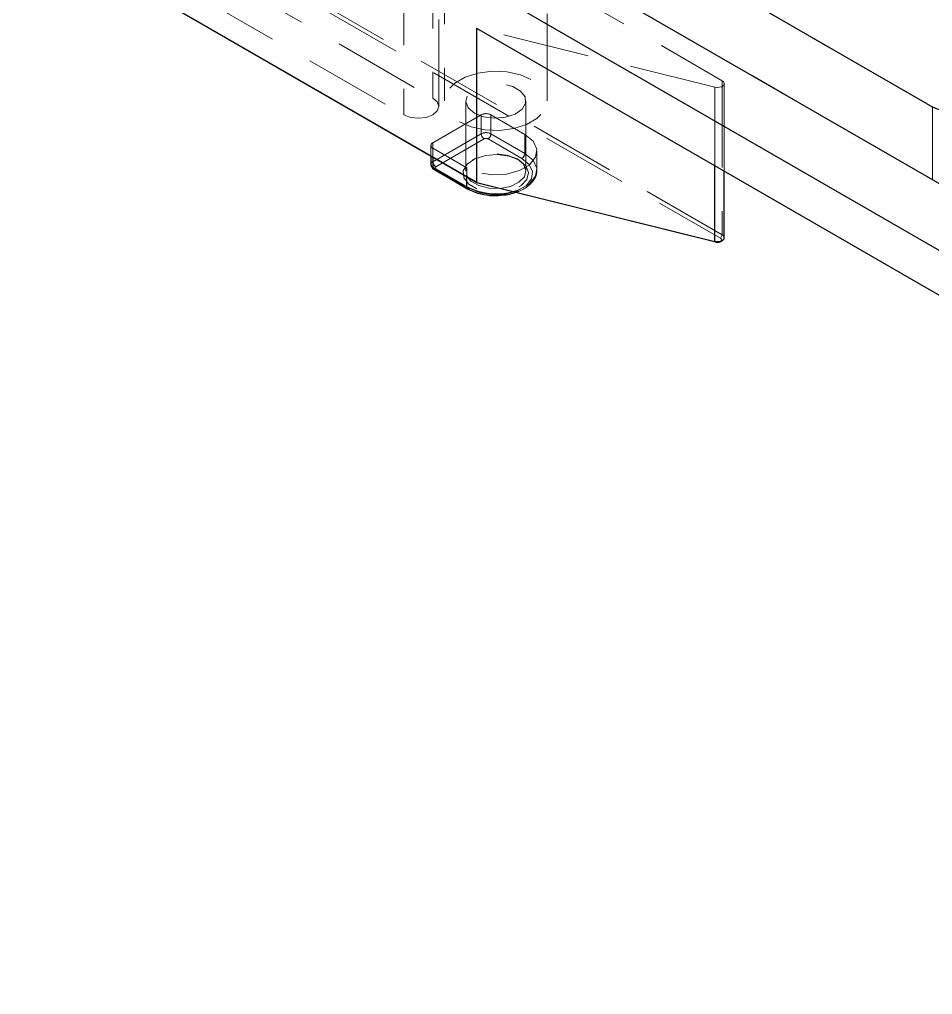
# Model space of a CAD drawing. Header units: millimetres. Extents: x 0 to 420, y 0 to 298.
# Drawn here: x 356.06 to 369.4, y 240.25 to 254.5 of the extents above; entities that cross this region are included whole.
import ezdxf

# ---------------------------------------------------------------- set-up
doc = ezdxf.new("R2010")
doc.units = ezdxf.units.MM
doc.linetypes.add('HIDDEN', pattern=[1.905, 1.27, -0.635])

msp = doc.modelspace()

# ---------------------------------------------------------------- linework, layer by layer
at = {"color": 7, "linetype": 'HIDDEN', "lineweight": 18}
for p, q in [((357.189217, 258.88259), (366.327354, 253.607256)), ((357.160933, 256.579948), (366.299069, 251.304614)), ((366.327354, 251.353604), (357.189217, 256.628938)), ((357.426461, 256.048404), (362.097873, 253.353837)), ((363.767569, 253.3134), (363.767569, 255.926331)), ((357.002197, 255.803481), (361.673609, 253.108914)), ((362.267569, 255.702569), (362.267569, 253.3134)), ((365.121839, 255.691251), (369.398581, 253.222341)), ((362.097873, 255.640151), (362.097873, 253.353837)), ((361.673609, 255.395229), (361.673609, 253.108914)), ((362.185741, 253.231376), (362.185741, 255.51769)), ((365.121839, 254.629748), (369.398581, 252.160838)), ((366.217251, 253.513375), (362.734727, 254.374983)), ((366.327354, 253.607256), (366.327354, 251.353604)), ((366.356643, 252.284095), (366.356643, 253.566436)), ((366.217251, 252.364564), (366.217251, 253.513375)), ((362.577569, 253.3134), (362.577569, 252.284559)), ((363.457569, 252.284559), (363.457569, 253.3134)), ((369.398581, 253.222341), (369.32787, 253.263175)), ((362.09833, 252.700975), (362.805437, 253.109179)), ((362.805437, 253.109179), (362.805437, 252.831555)), ((362.946859, 253.109179), (363.441833, 252.823436)), ((362.946859, 252.831555), (362.946859, 253.109179)), ((369.398581, 253.222341), (369.398581, 252.160838)), ((362.805437, 252.831555), (362.09833, 252.423351)), ((363.441833, 252.545812), (362.946859, 252.831555)), ((363.441833, 252.545812), (363.441833, 252.823436)), ((362.09833, 252.423351), (362.09833, 252.700975)), ((362.140757, 252.349866), (362.847864, 252.75807)), ((362.904432, 252.75807), (363.399407, 252.472327)), ((362.069041, 252.660154), (362.069041, 252.505617)), ((362.09833, 252.619334), (362.593305, 252.333591)), ((362.09833, 252.619334), (362.09833, 252.488709)), ((363.617569, 252.30089), (363.617569, 252.578513)), ((362.706392, 252.464139), (362.678103, 252.447803)), ((363.357036, 252.447803), (363.328747, 252.464139)), ((362.635732, 252.031467), (362.140757, 252.31721)), ((362.593305, 252.202966), (362.593305, 252.333591)), ((366.299069, 251.304614), (366.327354, 251.353604))]:
    msp.add_line(p, q, dxfattribs=at)
at = {"color": 7, "linetype": 'Continuous', "lineweight": 25}
for p, q in [((356.057846, 255.975811), (362.734727, 252.12133)), ((362.757564, 252.108141), (356.08613, 255.959478)), ((369.32787, 253.263175), (365.051128, 255.732085)), ((363.460314, 255.589112), (387.624885, 241.639202)), ((387.200621, 240.904355), (362.581433, 255.11671)), ((362.734727, 254.374983), (362.734727, 252.12133)), ((362.734727, 254.374983), (387.200621, 240.251123)), ((362.069041, 252.505617), (362.069041, 252.38253)), ((362.09833, 252.488709), (362.09833, 252.34171)), ((362.09833, 252.34171), (362.593305, 252.055967)), ((362.110759, 252.314239), (362.605734, 252.028496)), ((366.217251, 251.259722), (366.217251, 252.364564)), ((366.356643, 251.312783), (366.356643, 252.284095)), ((362.593305, 252.055967), (362.593305, 252.202966)), ((362.734727, 252.12133), (366.217251, 251.259722)), ((362.757564, 252.108141), (362.734727, 252.12133)), ((366.233008, 251.248285), (362.757564, 252.108141)), ((366.233008, 251.248285), (366.217251, 251.259722)), ((366.299076, 251.255633), (366.327365, 251.27197))]:
    msp.add_line(p, q, dxfattribs=at)
at = {"color": 7, "linetype": 'HIDDEN', "lineweight": 18, "flags": 128}
for points in [[(362.487239, 253.007247), (362.658133, 252.933395), (362.858145, 252.890329), (363.071074, 252.881538), (363.279667, 252.907733), (363.467028, 252.966793), (363.617975, 253.053933), (363.720282, 253.162094), (363.765658, 253.282513), (363.750429, 253.405434), (363.675829, 253.520899), (363.547899, 253.619553), (363.377006, 253.693405), (363.176993, 253.736471), (362.964065, 253.745263), (362.755471, 253.719067), (362.568111, 253.660007), (362.417163, 253.572867), (362.314857, 253.464706), (362.26948, 253.344288), (362.284709, 253.221367), (362.35931, 253.105902), (362.487239, 253.007247)], [(362.706442, 253.13379), (362.839844, 253.081036), (362.997249, 253.059665), (363.157397, 253.072561), (363.298662, 253.117984), (363.401963, 253.189799), (363.45335, 253.278308), (363.445882, 253.371555), (363.380568, 253.456949), (363.266229, 253.522955), (363.118308, 253.56066), (362.95678, 253.564971), (362.803463, 253.535306), (362.679062, 253.475671), (362.600379, 253.394121), (362.578039, 253.301669), (362.61506, 253.210802), (362.706442, 253.13379)], [(366.217251, 253.513375), (366.250671, 253.50881), (366.284795, 253.511042), (366.315599, 253.519807), (366.33945, 253.534072), (366.353534, 253.552153), (366.356191, 253.571919), (366.347107, 253.591039), (366.327354, 253.607256)], [(361.673609, 253.108914), (361.770936, 253.071372), (361.885741, 253.058189), (362.000546, 253.071372), (362.097873, 253.108914), (362.162905, 253.1651), (362.185741, 253.231376), (362.162905, 253.297651), (362.097873, 253.353837)], [(363.441833, 252.823436), (363.561354, 252.724897), (363.615286, 252.608702), (363.597125, 252.488866), (363.50906, 252.379842), (363.361715, 252.294782), (363.172861, 252.243943), (362.965276, 252.233459), (362.763998, 252.264593), (362.593305, 252.333591)], [(363.328696, 252.464169), (363.420079, 252.387157), (363.4571, 252.29629), (363.43476, 252.203838), (363.356076, 252.122287), (363.231675, 252.062653), (363.078358, 252.032988), (362.916831, 252.037299), (362.768909, 252.075004), (362.65457, 252.14101), (362.589257, 252.226404), (362.581789, 252.319651), (362.633175, 252.408159), (362.736477, 252.479975), (362.877741, 252.525398), (363.03789, 252.538294), (363.195295, 252.516922), (363.328696, 252.464169)], [(363.25957, 251.98394), (363.361715, 252.017158), (363.50906, 252.102218), (363.597125, 252.211242), (363.615286, 252.331078), (363.561354, 252.447273), (363.441833, 252.545812)], [(363.356981, 252.447835), (363.211451, 252.505385), (363.039737, 252.5287), (362.865029, 252.514631), (362.710923, 252.465078), (362.598231, 252.386734), (362.542172, 252.29018), (362.550319, 252.188455), (362.62157, 252.095299), (362.746304, 252.023292), (362.907673, 251.982159), (363.083884, 251.977456), (363.251139, 252.009818), (363.38685, 252.074874), (363.472686, 252.163838), (363.497057, 252.264694), (363.45667, 252.363823), (363.356981, 252.447835)], [(363.399407, 252.472327), (363.506975, 252.383642), (363.555514, 252.279067), (363.539169, 252.171214), (363.459911, 252.073093), (363.327301, 251.996538), (363.157332, 251.950784), (362.970505, 251.941348), (362.789355, 251.969369), (362.635732, 252.031467)], [(366.299069, 251.304614), (366.310921, 251.294883), (366.316372, 251.283412), (366.314777, 251.271552), (366.306327, 251.260703), (366.299076, 251.255633)]]:
    msp.add_lwpolyline(points, dxfattribs=at)
at = {"color": 7, "linetype": 'Continuous', "lineweight": 25, "flags": 128}
msp.add_lwpolyline([(366.217251, 251.259722), (366.250671, 251.255158), (366.284795, 251.257389), (366.315599, 251.266154), (366.33945, 251.280419), (366.353534, 251.298501), (366.356643, 251.312783)], dxfattribs=at)
at = {"color": 7, "linetype": 'Continuous', "lineweight": 25}
for centre, radius, start, end in [((369.810085, 254.114559), 0.978461, 240.4732743, 311.9286096), ((362.119087, 252.387521), 0.050294, 185.6947993, 245.6253417), ((362.127731, 252.338465), 0.029579, 173.7011525, 234.9866671), ((362.623346, 252.053011), 0.030186, 174.3803174, 234.2939697), ((363.021223, 252.896738), 0.943403, 243.0258049, 284.6341651), ((366.256544, 251.337349), 0.092122, 255.1970126, 297.4961605)]:
    msp.add_arc(centre, radius, start, end, dxfattribs=at)
at = {"color": 7, "linetype": 'HIDDEN', "lineweight": 18}
for centre, radius, start, end in [((362.876148, 252.972708), 0.153702, 62.6096722, 117.3903278), ((362.876148, 252.695084), 0.153702, 62.6096722, 117.3903278), ((362.89755, 252.835746), 0.092208, 182.6054785, 237.3945217), ((362.854746, 252.835746), 0.092208, 302.6054783, 357.3945215), ((362.113823, 252.660154), 0.043662, 110.7834208, 249.2165792), ((362.876148, 252.703482), 0.061481, 62.6096722, 117.3903278), ((363.34972, 252.550004), 0.092208, 302.6054783, 357.3945215), ((362.119087, 252.37754), 0.050294, 114.3746583, 174.3052007), ((362.190443, 252.427542), 0.092208, 182.6054785, 237.3945217), ((362.123182, 252.341743), 0.030179, 245.692881, 305.6175775), ((362.146954, 252.333538), 0.017465, 110.7834208, 249.2165792), ((362.618319, 252.054363), 0.028765, 244.0435244, 307.253399), ((366.30906, 251.30956), 0.047692, 3.8754035, 67.4447375)]:
    msp.add_arc(centre, radius, start, end, dxfattribs=at)
at = {"color": 7, "linetype": 'Continuous', "lineweight": 25}
for points, knots in [([(362.069041, 252.38253), (362.069631, 252.37556), (362.070799, 252.361737), (362.079999, 252.342569), (362.093275, 252.325981), (362.105029, 252.318087), (362.110758, 252.31424)], [0, 0, 0, 0, 0.260621057, 0.516841916, 0.764515554, 1, 1, 1, 1]), ([(362.605734, 252.028496), (362.629879, 252.015834), (362.69963, 251.979252), (362.838674, 251.941283), (362.985919, 251.923408), (363.071056, 251.933335), (363.097399, 251.936407)], [0, 0, 0, 0, 0.177909979, 0.513964164, 0.849614357, 1, 1, 1, 1]), ([(363.097399, 251.936407), (363.1306, 251.938049), (363.201519, 251.941557), (363.263164, 251.963349), (363.29595, 251.97494)], [0, 0, 0, 0, 0.468166295, 1, 1, 1, 1])]:
    msp.add_open_spline(points, degree=3, knots=knots, dxfattribs=at)
at = {"color": 7, "linetype": 'HIDDEN', "lineweight": 18}
msp.add_open_spline([(363.29595, 251.97494), (363.316606, 251.980448), (363.392776, 252.000761), (363.497396, 252.066652), (363.583822, 252.16335), (363.62223, 252.249156), (363.614313, 252.293485), (363.612797, 252.301977)], degree=3, knots=[0, 0, 0, 0, 0.1074397791, 0.3961772932, 0.6885781302, 0.940343736, 1, 1, 1, 1], dxfattribs=at)

doc.saveas('drawing.dxf')
